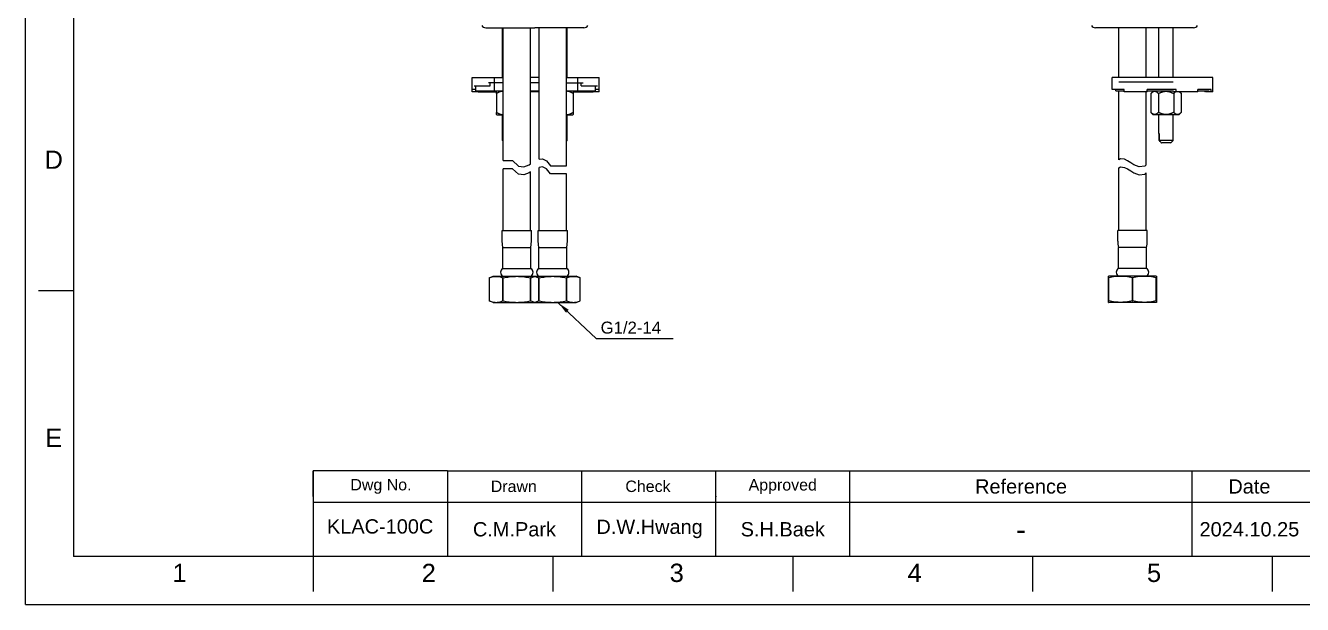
# Model space of a CAD drawing. Header units: millimetres. Extents: x 2004 to 2845, y 1448 to 2043.
# Drawn here: x 2004 to 2537, y 1448 to 1689 of the extents above; entities that cross this region are included whole.
import ezdxf

# ---------------------------------------------------------------- set-up
doc = ezdxf.new("R2010")
doc.units = ezdxf.units.MM
for name, color, linetype in [('02___PRT_ALL_AXES', 7, 'Continuous'), ('7_ALL_FEATURES', 7, 'Continuous'), ('FORM', 7, 'Continuous'), ('TEXT', 2, 'Continuous')]:
    doc.layers.add(name, color=color, linetype=linetype)
doc.layers.add('DIM_', color=3, linetype='Continuous', lineweight=9)
doc.styles.add('Arial Unicode MS', font='ARIALUNI.ttf')
doc.styles.get("Standard").update_dxf_attribs({"font": 'arial.ttf'})
doc.dimstyles.new('사본 STANDARD', dxfattribs={"dimscale": 0, "dimtxt": 5, "dimasz": 5, "dimexe": 1.25, "dimexo": 0.625, "dimtad": 3, "dimtoh": 1, "dimdsep": 46, "dimtxsty": 'Standard', "dimcen": 2.5, "dimclrd": 3, "dimclre": 3, "dimclrt": 4, "dimadec": 0, "dimazin": 0, "dimtfac": 1, "dimtmove": 0, "dimatfit": 3, "dimfxl": 1, "dimtolj": 1, "dimtzin": 0, "dimarcsym": 0})

msp = doc.modelspace()

# ---------------------------------------------------------------- linework, layer by layer
at = {"linetype": 'Continuous', "extrusion": (-1, -2.22045e-16, -6.12323e-17)}
for p in [(2196.3, 1688.6), (2237.3, 1688.6)]:
    msp.add_line(p, (2216.8, 1688.6), dxfattribs=at)
at = {"color": 7, "linetype": 'Continuous'}
for p, q in [((2203.3, 1667.8), (2203.3, 1688.6)), ((2230.3, 1667.8), (2230.3, 1688.6)), ((2477.41, 1667.8), (2477.41, 1688.6)), ((2483.41, 1667.8), (2483.41, 1688.6)), ((2190.68, 1667.8), (2203.55, 1667.8)), ((2190.68, 1661.8), (2190.68, 1667.8)), ((2191.43, 1664.4), (2198.18, 1664.4)), ((2192.18, 1662.2), (2192.18, 1664.4)), ((2203.55, 1665.6), (2197.43, 1665.6)), ((2198.18, 1664.4), (2198.18, 1665.6)), ((2199.78, 1667.8), (2199.78, 1662.2)), ((2218.55, 1667.8), (2215.05, 1667.8)), ((2218.55, 1665.6), (2215.05, 1665.6)), ((2230.05, 1667.8), (2243.68, 1667.8)), ((2230.05, 1665.6), (2236.93, 1665.6)), ((2234.58, 1667.8), (2234.58, 1662.2)), ((2236.18, 1664.4), (2236.18, 1665.6)), ((2236.18, 1664.4), (2242.93, 1664.4)), ((2242.18, 1662.2), (2242.18, 1664.4)), ((2243.68, 1661.8), (2243.68, 1667.8)), ((2499.89, 1667.8), (2457.96, 1667.8)), ((2457.96, 1662.8), (2457.96, 1667.8)), ((2499.89, 1661.8), (2499.89, 1667.8)), ((2192.18, 1662.8), (2190.68, 1662.8)), ((2193.08, 1661.8), (2190.68, 1661.8)), ((2192.18, 1662.2), (2203.55, 1662.2)), ((2193.08, 1661.8), (2193.4, 1662.2)), ((2193.16, 1661.8), (2193.16, 1661.9)), ((2193.16, 1661.8), (2200.8, 1661.8)), ((2195.34, 1661.8), (2195.63, 1662.2)), ((2200.92, 1662.2), (2200.8, 1662.07)), ((2200.8, 1661.12), (2200.8, 1662.07)), ((2200.8, 1661.12), (2200.8, 1653.27)), ((2215.05, 1662.2), (2218.55, 1662.2)), ((2218.55, 1661.8), (2215.05, 1661.8)), ((2230.05, 1662.2), (2242.18, 1662.2)), ((2232.69, 1662.19), (2232.8, 1662.07)), ((2232.81, 1662), (2232.81, 1661.97)), ((2232.81, 1661.97), (2232.81, 1661.92)), ((2232.81, 1661.92), (2232.81, 1661.84)), ((2232.81, 1661.84), (2232.81, 1661.66)), ((2232.81, 1661.8), (2241.2, 1661.8)), ((2232.81, 1661.66), (2232.82, 1661.37)), ((2232.82, 1661.37), (2232.82, 1661.12)), ((2232.82, 1661.12), (2232.82, 1653.27)), ((2239.02, 1661.8), (2238.73, 1662.2)), ((2241.28, 1661.8), (2240.96, 1662.2)), ((2241.2, 1661.8), (2241.2, 1661.9)), ((2243.68, 1661.8), (2241.28, 1661.8)), ((2243.68, 1662.8), (2242.18, 1662.8)), ((2462.96, 1662.8), (2457.96, 1662.8)), ((2459.46, 1662.2), (2459.46, 1662.8)), ((2459.46, 1662.2), (2462.96, 1662.2)), ((2462.96, 1661.8), (2462.96, 1662.8)), ((2472.46, 1661.8), (2462.96, 1661.8)), ((2484.59, 1662.8), (2472.46, 1662.8)), ((2472.46, 1661.8), (2472.46, 1662.8)), ((2472.46, 1662.2), (2483.44, 1662.2)), ((2475.03, 1662.2), (2474.06, 1661.13)), ((2474.06, 1661.12), (2474.06, 1653.27)), ((2477.24, 1661.12), (2477.24, 1653.27)), ((2483.58, 1661.8), (2483.44, 1662.2)), ((2493.69, 1661.8), (2483.58, 1661.8)), ((2483.59, 1661.12), (2483.59, 1653.27)), ((2484.59, 1661.8), (2484.59, 1662.8)), ((2486.15, 1661.8), (2486.76, 1661.12)), ((2486.76, 1661.12), (2486.76, 1653.27)), ((2493.69, 1661.8), (2493.69, 1662.8)), ((2499.21, 1662.8), (2493.69, 1662.8)), ((2493.69, 1662.2), (2498.39, 1662.2)), ((2496.88, 1661.8), (2496.56, 1662.2)), ((2499.89, 1661.8), (2496.88, 1661.8)), ((2499.21, 1661.8), (2499.21, 1662.8)), ((2200.8, 1652.33), (2200.8, 1653.27)), ((2232.82, 1653.27), (2232.82, 1652.87)), ((2475.03, 1652.2), (2474.06, 1653.27)), ((2474.12, 1653.21), (2474.06, 1653.27)), ((2485.79, 1652.2), (2486.76, 1653.27)), ((2200.92, 1652.2), (2200.8, 1652.33)), ((2200.92, 1652.2), (2203.55, 1652.2)), ((2203.3, 1641.5), (2203.3, 1652.2)), ((2230.05, 1652.2), (2232.68, 1652.2)), ((2230.3, 1641.5), (2230.3, 1652.2)), ((2232.68, 1652.2), (2232.8, 1652.33)), ((2232.82, 1652.87), (2232.81, 1652.62)), ((2232.81, 1652.62), (2232.81, 1652.5)), ((2232.81, 1652.5), (2232.81, 1652.45)), ((2485.79, 1652.2), (2475.03, 1652.2)), ((2477.41, 1644.5), (2477.41, 1652.2)), ((2483.41, 1644.5), (2483.41, 1652.2)), ((2477.47, 1644.5), (2477.41, 1644.5)), ((2477.47, 1644.5), (2477.47, 1641.5)), ((2477.47, 1641.5), (2477.47, 1644.5)), ((2483.41, 1644.5), (2483.35, 1644.5)), ((2483.35, 1641.5), (2483.35, 1644.5)), ((2203.3, 1641.5), (2203.55, 1641.5)), ((2203.55, 1641.25), (2203.3, 1641.5)), ((2230.05, 1641.5), (2230.3, 1641.5)), ((2230.05, 1641.25), (2230.3, 1641.5)), ((2483.35, 1641.5), (2477.47, 1641.5)), ((2477.47, 1641.5), (2477.71, 1641.26)), ((2477.71, 1641.26), (2477.95, 1641.03)), ((2477.95, 1641.03), (2478.18, 1640.81)), ((2482.32, 1640.5), (2478.5, 1640.5)), ((2482.32, 1640.5), (2482.53, 1640.7)), ((2482.53, 1640.7), (2482.76, 1640.92)), ((2482.76, 1640.92), (2482.99, 1641.14)), ((2203.55, 1633.1), (2207.42, 1633.1)), ((2207.42, 1633.1), (2209.93, 1630.82)), ((2214.45, 1631.39), (2215.05, 1631.76)), ((2218.55, 1633.68), (2220.06, 1633.85)), ((2220.06, 1633.85), (2221.7, 1633.08)), ((2221.7, 1633.08), (2223.38, 1631.01)), ((2461.41, 1633.85), (2460.66, 1633.5)), ((2463.02, 1633.67), (2461.41, 1633.85)), ((2464.34, 1633.05), (2463.02, 1633.67)), ((2465.66, 1632.23), (2464.34, 1633.05)), ((2467.01, 1631.39), (2465.66, 1632.23)), ((2207.42, 1629.72), (2203.55, 1629.72)), ((2209.93, 1627.45), (2207.42, 1629.72)), ((2209.93, 1630.82), (2212.25, 1630.5)), ((2212.25, 1627.13), (2209.93, 1627.45)), ((2212.25, 1630.5), (2214.45, 1631.39)), ((2214.45, 1628.01), (2212.25, 1627.13)), ((2215.05, 1628.39), (2214.45, 1628.01)), ((2220.06, 1630.48), (2218.55, 1630.31)), ((2221.7, 1629.71), (2220.06, 1630.48)), ((2223.38, 1627.63), (2221.7, 1629.71)), ((2223.38, 1631.01), (2230.05, 1631.01)), ((2230.05, 1627.63), (2223.38, 1627.63)), ((2460.66, 1630.13), (2461.41, 1630.48)), ((2461.41, 1630.48), (2463.02, 1630.29)), ((2463.02, 1630.29), (2464.34, 1629.68)), ((2464.34, 1629.68), (2465.66, 1628.85)), ((2465.66, 1628.85), (2467.01, 1628.01)), ((2469.21, 1630.5), (2467.01, 1631.39)), ((2467.01, 1628.01), (2469.21, 1627.13)), ((2471.53, 1630.82), (2469.21, 1630.5)), ((2469.21, 1627.13), (2471.53, 1627.45)), ((2472.16, 1631.39), (2471.53, 1630.82)), ((2471.53, 1627.45), (2472.16, 1628.01))]:
    msp.add_line(p, q, dxfattribs=at)
at = {"linetype": 'Continuous'}
msp.add_line((2491.9, 1688.6), (2450.9, 1688.6), dxfattribs=at)
msp.add_line((2460.66, 1666.04), (2483.41, 1666.04))
at = {"color": 7, "linetype": 'Continuous'}
for points in [[(2203.55, 1662.07), (2203.55, 1662.07), (2203.46, 1662.06), (2203.37, 1662.06), (2203.29, 1662.06), (2203.2, 1662.05), (2203.12, 1662.04), (2203.03, 1662.03), (2202.95, 1662.02), (2202.86, 1662), (2202.77, 1661.99), (2202.68, 1661.97), (2202.6, 1661.95), (2202.51, 1661.92), (2202.42, 1661.9), (2202.33, 1661.87), (2202.24, 1661.84), (2202.15, 1661.81), (2202.06, 1661.78), (2201.97, 1661.74), (2201.88, 1661.7), (2201.79, 1661.66), (2201.7, 1661.62), (2201.6, 1661.58), (2201.51, 1661.53), (2201.41, 1661.48), (2201.31, 1661.43), (2201.21, 1661.37), (2201.11, 1661.31), (2201.01, 1661.25), (2200.9, 1661.19), (2200.8, 1661.12)], [(2232.82, 1661.12), (2232.72, 1661.19), (2232.61, 1661.25), (2232.51, 1661.31), (2232.41, 1661.37), (2232.31, 1661.43), (2232.21, 1661.48), (2232.12, 1661.53), (2232.02, 1661.58), (2231.93, 1661.62), (2231.83, 1661.66), (2231.74, 1661.7), (2231.65, 1661.74), (2231.56, 1661.78), (2231.47, 1661.81), (2231.38, 1661.84), (2231.29, 1661.87), (2231.2, 1661.9), (2231.11, 1661.92), (2231.03, 1661.95), (2230.94, 1661.97), (2230.85, 1661.99), (2230.77, 1662), (2230.68, 1662.02), (2230.59, 1662.03), (2230.51, 1662.04), (2230.42, 1662.05), (2230.34, 1662.06), (2230.25, 1662.06), (2230.17, 1662.06), (2230.08, 1662.07), (2230.05, 1662.06)], [(2232.8, 1662.07), (2232.8, 1662.06), (2232.8, 1662.06), (2232.8, 1662.06), (2232.8, 1662.05), (2232.8, 1662.04), (2232.81, 1662.03), (2232.81, 1662.02), (2232.81, 1662)], [(2474.06, 1661.12), (2474.12, 1661.19), (2474.18, 1661.25), (2474.24, 1661.31), (2474.3, 1661.37), (2474.36, 1661.43), (2474.41, 1661.48), (2474.47, 1661.53), (2474.52, 1661.58), (2474.58, 1661.62), (2474.63, 1661.66), (2474.69, 1661.7), (2474.74, 1661.74), (2474.79, 1661.78), (2474.84, 1661.81), (2474.9, 1661.84), (2474.95, 1661.87), (2475, 1661.9), (2475.05, 1661.92), (2475.1, 1661.95), (2475.15, 1661.97), (2475.2, 1661.99), (2475.25, 1662), (2475.3, 1662.02), (2475.35, 1662.03), (2475.4, 1662.04), (2475.45, 1662.05), (2475.5, 1662.06), (2475.55, 1662.06), (2475.6, 1662.06), (2475.65, 1662.07), (2475.7, 1662.06), (2475.75, 1662.06), (2475.8, 1662.06), (2475.85, 1662.05), (2475.9, 1662.04), (2475.95, 1662.03), (2476, 1662.02), (2476.05, 1662), (2476.1, 1661.99), (2476.15, 1661.97), (2476.2, 1661.95), (2476.25, 1661.92), (2476.3, 1661.9), (2476.35, 1661.87), (2476.4, 1661.84), (2476.45, 1661.81), (2476.51, 1661.78), (2476.56, 1661.74), (2476.61, 1661.7), (2476.67, 1661.66), (2476.72, 1661.62), (2476.78, 1661.58), (2476.83, 1661.53), (2476.89, 1661.48), (2476.94, 1661.43), (2477, 1661.37), (2477.06, 1661.31), (2477.12, 1661.25), (2477.18, 1661.19), (2477.24, 1661.12)], [(2477.24, 1661.12), (2477.36, 1661.19), (2477.48, 1661.25), (2477.6, 1661.31), (2477.72, 1661.37), (2477.83, 1661.43), (2477.95, 1661.48), (2478.06, 1661.53), (2478.17, 1661.58), (2478.28, 1661.62), (2478.39, 1661.66), (2478.49, 1661.7), (2478.6, 1661.74), (2478.7, 1661.78), (2478.81, 1661.81), (2478.91, 1661.84), (2479.01, 1661.87), (2479.12, 1661.9), (2479.22, 1661.92), (2479.32, 1661.95), (2479.42, 1661.97), (2479.52, 1661.99), (2479.62, 1662), (2479.72, 1662.02), (2479.82, 1662.03), (2479.92, 1662.04), (2480.02, 1662.05), (2480.12, 1662.06), (2480.22, 1662.06), (2480.32, 1662.06), (2480.42, 1662.07), (2480.51, 1662.06), (2480.61, 1662.06), (2480.71, 1662.06), (2480.81, 1662.05), (2480.91, 1662.04), (2481.01, 1662.03), (2481.11, 1662.02), (2481.21, 1662), (2481.31, 1661.99), (2481.41, 1661.97), (2481.51, 1661.95), (2481.61, 1661.92), (2481.71, 1661.9), (2481.82, 1661.87), (2481.92, 1661.84), (2482.02, 1661.81), (2482.13, 1661.78), (2482.23, 1661.74), (2482.34, 1661.7), (2482.45, 1661.66), (2482.55, 1661.62), (2482.66, 1661.58), (2482.77, 1661.53), (2482.89, 1661.48), (2483, 1661.43), (2483.11, 1661.37), (2483.23, 1661.31), (2483.35, 1661.25), (2483.47, 1661.19), (2483.59, 1661.12)], [(2483.59, 1661.12), (2483.65, 1661.19), (2483.71, 1661.25), (2483.77, 1661.31), (2483.83, 1661.37), (2483.89, 1661.43), (2483.94, 1661.48), (2484, 1661.53), (2484.05, 1661.58), (2484.11, 1661.62), (2484.16, 1661.66), (2484.22, 1661.7), (2484.27, 1661.74), (2484.32, 1661.78), (2484.35, 1661.8)], [(2486, 1661.8), (2486.03, 1661.78), (2486.08, 1661.74), (2486.14, 1661.7), (2486.19, 1661.66), (2486.24, 1661.62), (2486.3, 1661.58), (2486.35, 1661.53), (2486.41, 1661.48), (2486.46, 1661.43), (2486.52, 1661.37), (2486.58, 1661.31), (2486.64, 1661.25), (2486.7, 1661.19), (2486.76, 1661.13)], [(2200.8, 1653.27), (2200.9, 1653.21), (2201.01, 1653.14), (2201.11, 1653.08), (2201.21, 1653.02), (2201.31, 1652.97), (2201.41, 1652.92), (2201.51, 1652.87), (2201.6, 1652.82), (2201.7, 1652.78), (2201.79, 1652.73), (2201.88, 1652.69), (2201.97, 1652.65), (2202.06, 1652.62), (2202.15, 1652.59), (2202.24, 1652.55), (2202.33, 1652.53), (2202.42, 1652.5), (2202.51, 1652.47), (2202.6, 1652.45), (2202.69, 1652.43), (2202.77, 1652.41), (2202.86, 1652.39), (2202.95, 1652.38), (2203.03, 1652.37), (2203.12, 1652.36), (2203.2, 1652.35), (2203.29, 1652.34), (2203.38, 1652.34), (2203.46, 1652.33), (2203.55, 1652.33), (2203.55, 1652.33)], [(2230.05, 1652.33), (2230.08, 1652.33), (2230.17, 1652.33), (2230.25, 1652.34), (2230.34, 1652.34), (2230.42, 1652.35), (2230.51, 1652.36), (2230.6, 1652.37), (2230.68, 1652.38), (2230.77, 1652.39), (2230.85, 1652.41), (2230.94, 1652.43), (2231.03, 1652.45), (2231.12, 1652.47), (2231.2, 1652.5), (2231.29, 1652.53), (2231.38, 1652.55), (2231.47, 1652.59), (2231.56, 1652.62), (2231.65, 1652.65), (2231.74, 1652.69), (2231.83, 1652.73), (2231.93, 1652.78), (2232.02, 1652.82), (2232.12, 1652.87), (2232.21, 1652.92), (2232.31, 1652.97), (2232.41, 1653.02), (2232.51, 1653.08), (2232.61, 1653.14), (2232.72, 1653.21), (2232.82, 1653.27)], [(2477.24, 1653.27), (2477.18, 1653.21), (2477.12, 1653.14), (2477.06, 1653.08), (2477, 1653.02), (2476.94, 1652.97), (2476.89, 1652.92), (2476.83, 1652.87), (2476.78, 1652.82), (2476.72, 1652.78), (2476.67, 1652.73), (2476.61, 1652.69), (2476.56, 1652.65), (2476.51, 1652.62), (2476.45, 1652.59), (2476.4, 1652.55), (2476.35, 1652.53), (2476.3, 1652.5), (2476.25, 1652.47), (2476.2, 1652.45), (2476.15, 1652.43), (2476.1, 1652.41), (2476.05, 1652.39), (2476, 1652.38), (2475.95, 1652.37), (2475.9, 1652.36), (2475.85, 1652.35), (2475.8, 1652.34), (2475.75, 1652.34), (2475.7, 1652.33), (2475.65, 1652.33), (2475.6, 1652.33), (2475.55, 1652.34), (2475.5, 1652.34), (2475.45, 1652.35), (2475.4, 1652.36), (2475.35, 1652.37), (2475.3, 1652.38), (2475.25, 1652.39), (2475.2, 1652.41), (2475.15, 1652.43), (2475.1, 1652.45), (2475.05, 1652.47), (2475, 1652.5), (2474.95, 1652.53), (2474.9, 1652.55), (2474.84, 1652.59), (2474.79, 1652.62), (2474.74, 1652.65), (2474.69, 1652.69), (2474.63, 1652.73), (2474.58, 1652.78), (2474.52, 1652.82), (2474.47, 1652.87), (2474.41, 1652.92), (2474.36, 1652.97), (2474.3, 1653.02), (2474.24, 1653.08), (2474.18, 1653.14), (2474.12, 1653.21)], [(2483.59, 1653.27), (2483.47, 1653.21), (2483.35, 1653.14), (2483.23, 1653.08), (2483.11, 1653.02), (2483, 1652.97), (2482.89, 1652.92), (2482.77, 1652.87), (2482.66, 1652.82), (2482.55, 1652.78), (2482.45, 1652.73), (2482.34, 1652.69), (2482.23, 1652.65), (2482.13, 1652.62), (2482.02, 1652.59), (2481.92, 1652.55), (2481.82, 1652.53), (2481.71, 1652.5), (2481.61, 1652.47), (2481.51, 1652.45), (2481.41, 1652.43), (2481.31, 1652.41), (2481.21, 1652.39), (2481.11, 1652.38), (2481.01, 1652.37), (2480.91, 1652.36), (2480.81, 1652.35), (2480.71, 1652.34), (2480.61, 1652.34), (2480.51, 1652.33), (2480.42, 1652.33), (2480.32, 1652.33), (2480.22, 1652.34), (2480.12, 1652.34), (2480.02, 1652.35), (2479.92, 1652.36), (2479.82, 1652.37), (2479.72, 1652.38), (2479.62, 1652.39), (2479.52, 1652.41), (2479.42, 1652.43), (2479.32, 1652.45), (2479.22, 1652.47), (2479.12, 1652.5), (2479.01, 1652.53), (2478.91, 1652.55), (2478.81, 1652.59), (2478.7, 1652.62), (2478.6, 1652.65), (2478.49, 1652.69), (2478.39, 1652.73), (2478.28, 1652.78), (2478.17, 1652.82), (2478.06, 1652.87), (2477.95, 1652.92), (2477.83, 1652.97), (2477.72, 1653.02), (2477.6, 1653.08), (2477.48, 1653.14), (2477.36, 1653.21), (2477.24, 1653.27)], [(2486.76, 1653.27), (2486.7, 1653.21), (2486.64, 1653.14), (2486.58, 1653.08), (2486.52, 1653.02), (2486.46, 1652.97), (2486.41, 1652.92), (2486.35, 1652.87), (2486.3, 1652.82), (2486.24, 1652.78), (2486.19, 1652.73), (2486.14, 1652.69), (2486.08, 1652.65), (2486.03, 1652.62), (2485.98, 1652.59), (2485.93, 1652.55), (2485.87, 1652.53), (2485.82, 1652.5), (2485.77, 1652.47), (2485.72, 1652.45), (2485.67, 1652.43), (2485.62, 1652.41), (2485.57, 1652.39), (2485.52, 1652.38), (2485.47, 1652.37), (2485.42, 1652.36), (2485.37, 1652.35), (2485.32, 1652.34), (2485.27, 1652.34), (2485.22, 1652.33), (2485.18, 1652.33), (2485.13, 1652.33), (2485.08, 1652.34), (2485.03, 1652.34), (2484.98, 1652.35), (2484.93, 1652.36), (2484.88, 1652.37), (2484.83, 1652.38), (2484.78, 1652.39), (2484.73, 1652.41), (2484.68, 1652.43), (2484.63, 1652.45), (2484.58, 1652.47), (2484.53, 1652.5), (2484.48, 1652.53), (2484.42, 1652.55), (2484.37, 1652.59), (2484.32, 1652.62), (2484.27, 1652.65), (2484.22, 1652.69), (2484.16, 1652.73), (2484.11, 1652.78), (2484.05, 1652.82), (2484, 1652.87), (2483.94, 1652.92), (2483.89, 1652.97), (2483.83, 1653.02), (2483.77, 1653.08), (2483.71, 1653.14), (2483.65, 1653.21), (2483.59, 1653.27)], [(2232.81, 1652.45), (2232.81, 1652.41), (2232.81, 1652.39), (2232.81, 1652.38), (2232.81, 1652.37), (2232.8, 1652.36), (2232.8, 1652.35), (2232.8, 1652.34), (2232.8, 1652.34), (2232.8, 1652.33), (2232.8, 1652.33)], [(2478.18, 1640.81), (2478.4, 1640.6), (2478.5, 1640.5)], [(2482.99, 1641.14), (2483.23, 1641.38), (2483.35, 1641.5)]]:
    msp.add_lwpolyline(points, dxfattribs=at)
at = {"linetype": 'Continuous'}
for centre, start, end in [((2196.3, 1690.6), 213.3675, 270), ((2237.3, 1690.6), 270, 326.6325), ((2450.9, 1690.6), 213.3675, 270), ((2491.9, 1690.6), 270, 326.6325)]:
    msp.add_arc(centre, 2, start, end, dxfattribs=at)
at = {"layer": '02___PRT_ALL_AXES', "color": 7, "linetype": 'Continuous'}
for p, q in [((2203.55, 1633.1), (2203.55, 1688.6)), ((2215.05, 1631.76), (2215.05, 1688.6)), ((2218.55, 1633.68), (2218.55, 1688.6)), ((2230.05, 1631.01), (2230.05, 1688.6)), ((2203.55, 1603.89), (2203.55, 1629.72)), ((2215.05, 1603.89), (2215.05, 1628.39)), ((2218.55, 1603.89), (2218.55, 1630.31)), ((2230.05, 1603.89), (2230.05, 1627.63))]:
    msp.add_line(p, q, dxfattribs=at)
at = {"layer": '7_ALL_FEATURES', "color": 7, "linetype": 'Continuous'}
for p, q in [((2460.66, 1667.8), (2460.66, 1688.6)), ((2472.16, 1667.8), (2472.16, 1688.6)), ((2460.66, 1633.5), (2460.66, 1662.2)), ((2472.16, 1631.39), (2472.16, 1661.8)), ((2460.66, 1603.89), (2460.66, 1630.13)), ((2472.16, 1603.89), (2472.16, 1628.01)), ((2203.15, 1599.53), (2203.15, 1603.89)), ((2203.15, 1603.89), (2215.45, 1603.89)), ((2215.45, 1599.53), (2215.45, 1603.89)), ((2218.15, 1599.53), (2218.15, 1603.89)), ((2218.15, 1603.89), (2230.45, 1603.89)), ((2230.45, 1599.53), (2230.45, 1603.89)), ((2460.26, 1599.53), (2460.26, 1603.89)), ((2472.56, 1603.89), (2460.26, 1603.89)), ((2472.56, 1599.53), (2472.56, 1603.89)), ((2203.43, 1596.89), (2203.15, 1599.53)), ((2203.43, 1588.11), (2203.43, 1596.89)), ((2203.43, 1596.89), (2215.17, 1596.89)), ((2215.17, 1596.89), (2215.45, 1599.53)), ((2215.17, 1588.11), (2215.17, 1596.89)), ((2218.43, 1596.89), (2218.15, 1599.53)), ((2218.43, 1596.89), (2230.17, 1596.89)), ((2218.43, 1588.11), (2218.43, 1596.89)), ((2230.17, 1596.89), (2230.45, 1599.53)), ((2230.17, 1588.11), (2230.17, 1596.89)), ((2460.54, 1588.11), (2460.54, 1596.89)), ((2472.28, 1596.89), (2460.54, 1596.89)), ((2472.28, 1588.11), (2472.28, 1596.89)), ((2197.8, 1584.2), (2199.47, 1584.89)), ((2197.8, 1584.2), (2197.8, 1574.57)), ((2197.8, 1584.2), (2197.8, 1584.2)), ((2199.47, 1584.89), (2234.13, 1584.89)), ((2203.43, 1588.11), (2215.17, 1588.11)), ((2203.62, 1584.2), (2203.48, 1584.2)), ((2203.48, 1574.57), (2203.48, 1584.2)), ((2203.62, 1574.57), (2203.62, 1584.2)), ((2208.67, 1584.81), (2209.3, 1584.82)), ((2209.3, 1584.82), (2209.93, 1584.81)), ((2215.12, 1584.2), (2214.98, 1584.2)), ((2214.98, 1574.57), (2214.98, 1584.2)), ((2215.12, 1574.57), (2215.12, 1584.2)), ((2218.43, 1588.11), (2230.17, 1588.11)), ((2218.62, 1584.2), (2218.48, 1584.2)), ((2218.48, 1574.57), (2218.48, 1584.2)), ((2218.62, 1574.57), (2218.62, 1584.2)), ((2223.67, 1584.81), (2224.3, 1584.82)), ((2224.3, 1584.82), (2224.93, 1584.81)), ((2230.12, 1584.2), (2229.98, 1584.2)), ((2229.98, 1574.57), (2229.98, 1584.2)), ((2230.12, 1574.57), (2230.12, 1584.2)), ((2235.8, 1584.2), (2234.13, 1584.89)), ((2235.8, 1584.2), (2235.8, 1584.2)), ((2235.8, 1574.57), (2235.8, 1584.2)), ((2456.58, 1584.89), (2456.41, 1584.82)), ((2456.41, 1573.96), (2456.41, 1584.82)), ((2456.41, 1584.2), (2456.49, 1584.2)), ((2457.16, 1584.35), (2456.49, 1584.2)), ((2456.49, 1574.57), (2456.49, 1584.2)), ((2476.24, 1584.89), (2456.58, 1584.89)), ((2472.28, 1588.11), (2460.54, 1588.11)), ((2466.33, 1574.57), (2466.33, 1584.2)), ((2466.33, 1584.2), (2466.49, 1584.2)), ((2466.49, 1574.57), (2466.49, 1584.2)), ((2476.33, 1584.2), (2475.65, 1584.35)), ((2476.24, 1584.89), (2476.41, 1584.82)), ((2476.33, 1574.57), (2476.33, 1584.2)), ((2476.33, 1584.2), (2476.41, 1584.2)), ((2476.41, 1584.82), (2476.41, 1573.96)), ((2199.47, 1573.89), (2197.8, 1574.57)), ((2197.8, 1574.57), (2197.8, 1574.57)), ((2199.47, 1573.89), (2234.13, 1573.89)), ((2203.62, 1574.57), (2203.48, 1574.57)), ((2208.67, 1573.97), (2209.3, 1573.96)), ((2209.3, 1573.96), (2209.93, 1573.97)), ((2215.12, 1574.57), (2214.98, 1574.57)), ((2216.66, 1574.09), (2217.03, 1574.03)), ((2218.62, 1574.57), (2218.48, 1574.57)), ((2223.67, 1573.97), (2224.3, 1573.96)), ((2224.3, 1573.96), (2224.93, 1573.97)), ((2230.12, 1574.57), (2229.98, 1574.57)), ((2234.13, 1573.89), (2235.8, 1574.57)), ((2235.8, 1574.57), (2235.8, 1574.57)), ((2456.41, 1574.57), (2456.49, 1574.57)), ((2456.41, 1573.96), (2456.58, 1573.89)), ((2457.16, 1574.42), (2456.49, 1574.57)), ((2476.24, 1573.89), (2456.58, 1573.89)), ((2466.33, 1574.57), (2466.49, 1574.57)), ((2476.33, 1574.57), (2475.65, 1574.42)), ((2476.41, 1573.96), (2476.24, 1573.89)), ((2476.33, 1574.57), (2476.41, 1574.57))]:
    msp.add_line(p, q, dxfattribs=at)
for points in [[(2197.8, 1584.2), (2198.19, 1584.35), (2198.58, 1584.48)], [(2198.58, 1584.48), (2198.96, 1584.59), (2199.34, 1584.68), (2199.71, 1584.75), (2200.08, 1584.79), (2200.46, 1584.81)], [(2200.46, 1584.81), (2200.83, 1584.81), (2201.21, 1584.79), (2201.58, 1584.75), (2201.95, 1584.68), (2202.33, 1584.59), (2202.71, 1584.48)], [(2202.71, 1584.48), (2203.09, 1584.35), (2203.48, 1584.2)], [(2203.62, 1584.2), (2204.26, 1584.33), (2204.9, 1584.44), (2205.54, 1584.53), (2206.16, 1584.62), (2206.79, 1584.69), (2207.41, 1584.74), (2208.04, 1584.78), (2208.67, 1584.81)], [(2209.93, 1584.81), (2210.56, 1584.78), (2211.19, 1584.74), (2211.82, 1584.69), (2212.44, 1584.62), (2213.07, 1584.53), (2213.7, 1584.44), (2214.34, 1584.33), (2214.98, 1584.2)], [(2215.12, 1584.2), (2215.51, 1584.35), (2215.9, 1584.48)], [(2215.9, 1584.48), (2216.28, 1584.59), (2216.66, 1584.68), (2217.03, 1584.75), (2217.4, 1584.79)], [(2216.21, 1584.79), (2216.58, 1584.75), (2216.95, 1584.68), (2217.33, 1584.59), (2217.71, 1584.48)], [(2217.71, 1584.48), (2218.09, 1584.35), (2218.48, 1584.2)], [(2218.62, 1584.2), (2219.26, 1584.33), (2219.9, 1584.44), (2220.54, 1584.53), (2221.16, 1584.62), (2221.79, 1584.69), (2222.41, 1584.74), (2223.04, 1584.78), (2223.67, 1584.81)], [(2224.93, 1584.81), (2225.56, 1584.78), (2226.19, 1584.74), (2226.82, 1584.69), (2227.44, 1584.62), (2228.07, 1584.53), (2228.7, 1584.44), (2229.34, 1584.33), (2229.98, 1584.2)], [(2230.12, 1584.2), (2230.51, 1584.35), (2230.9, 1584.48)], [(2230.9, 1584.48), (2231.28, 1584.59), (2231.66, 1584.68), (2232.03, 1584.75), (2232.4, 1584.79), (2232.78, 1584.81), (2233.15, 1584.81)], [(2233.15, 1584.81), (2233.53, 1584.79), (2233.9, 1584.75), (2234.27, 1584.68), (2234.65, 1584.59), (2235.03, 1584.48)], [(2235.03, 1584.48), (2235.41, 1584.35), (2235.8, 1584.2)], [(2466.33, 1584.2), (2465.65, 1584.35), (2464.99, 1584.48), (2464.32, 1584.59), (2463.67, 1584.68), (2463.03, 1584.75), (2462.38, 1584.79), (2461.73, 1584.81), (2461.08, 1584.81), (2460.43, 1584.79), (2459.79, 1584.75), (2459.14, 1584.68), (2458.49, 1584.59), (2457.83, 1584.48), (2457.16, 1584.35)], [(2475.65, 1584.35), (2474.99, 1584.48), (2474.32, 1584.59), (2473.67, 1584.68), (2473.03, 1584.75), (2472.38, 1584.79), (2471.73, 1584.81), (2471.08, 1584.81), (2470.43, 1584.79), (2469.79, 1584.75), (2469.14, 1584.68), (2468.49, 1584.59), (2467.83, 1584.48), (2467.16, 1584.35), (2466.49, 1584.2)], [(2197.8, 1574.57), (2198.19, 1574.42), (2198.58, 1574.29)], [(2198.58, 1574.29), (2198.96, 1574.18), (2199.34, 1574.09), (2199.71, 1574.03), (2200.08, 1573.98), (2200.46, 1573.96)], [(2200.46, 1573.96), (2200.83, 1573.96), (2201.21, 1573.98), (2201.58, 1574.03)], [(2201.58, 1574.03), (2201.95, 1574.1), (2202.33, 1574.18), (2202.71, 1574.29), (2203.09, 1574.42), (2203.48, 1574.57)], [(2203.62, 1574.57), (2204.26, 1574.45), (2204.9, 1574.34), (2205.54, 1574.24), (2206.16, 1574.15), (2206.79, 1574.08), (2207.41, 1574.03), (2208.04, 1573.99), (2208.67, 1573.97)], [(2209.93, 1573.97), (2210.56, 1573.99), (2211.19, 1574.03), (2211.82, 1574.08), (2212.44, 1574.15), (2213.07, 1574.24), (2213.7, 1574.34), (2214.34, 1574.45), (2214.98, 1574.57)], [(2215.12, 1574.57), (2215.51, 1574.42), (2215.9, 1574.29), (2216.28, 1574.18), (2216.66, 1574.09)], [(2216.95, 1574.1), (2217.33, 1574.18), (2217.71, 1574.29), (2218.09, 1574.42), (2218.48, 1574.57)], [(2218.62, 1574.57), (2219.26, 1574.45), (2219.9, 1574.34), (2220.54, 1574.24), (2221.16, 1574.15), (2221.79, 1574.08), (2222.41, 1574.03), (2223.04, 1573.99), (2223.67, 1573.97)], [(2224.93, 1573.97), (2225.56, 1573.99), (2226.19, 1574.03), (2226.82, 1574.08), (2227.44, 1574.15), (2228.07, 1574.24), (2228.7, 1574.34), (2229.34, 1574.45), (2229.98, 1574.57)], [(2230.12, 1574.57), (2230.51, 1574.42), (2230.9, 1574.29), (2231.28, 1574.18), (2231.66, 1574.09), (2232.03, 1574.03)], [(2232.03, 1574.03), (2232.4, 1573.98), (2232.78, 1573.96), (2233.15, 1573.96)], [(2233.15, 1573.96), (2233.53, 1573.98), (2233.9, 1574.03), (2234.27, 1574.1), (2234.65, 1574.18), (2235.03, 1574.29)], [(2235.03, 1574.29), (2235.41, 1574.42), (2235.8, 1574.57)], [(2466.33, 1574.57), (2465.65, 1574.42), (2464.99, 1574.29), (2464.32, 1574.18), (2463.67, 1574.09), (2463.03, 1574.03), (2462.38, 1573.98), (2461.73, 1573.96), (2461.08, 1573.96), (2460.43, 1573.98), (2459.79, 1574.03), (2459.14, 1574.1), (2458.49, 1574.18), (2457.83, 1574.29), (2457.16, 1574.42)], [(2475.65, 1574.42), (2474.99, 1574.29), (2474.32, 1574.18), (2473.67, 1574.09), (2473.03, 1574.03), (2472.38, 1573.98), (2471.73, 1573.96), (2471.08, 1573.96), (2470.43, 1573.98), (2469.79, 1574.03), (2469.14, 1574.1), (2468.49, 1574.18), (2467.83, 1574.29), (2467.16, 1574.42), (2466.49, 1574.57)]]:
    msp.add_lwpolyline(points, dxfattribs=at)
for centre, radius, start, end in [((2472.85, 1599.53), 12.59, 180, 192.1084), ((2459.97, 1599.53), 12.59, 347.8916, 360), ((2204.44, 1586.5), 1.9, 121.9344, 238.0656), ((2214.17, 1586.5), 1.9, 301.9344, 58.0656), ((2219.44, 1586.5), 1.9, 121.9344, 238.0656), ((2229.17, 1586.5), 1.9, 301.9344, 58.0656), ((2461.54, 1586.5), 1.9, 121.9344, 238.0656), ((2471.27, 1586.5), 1.9, 301.9344, 58.0656)]:
    msp.add_arc(centre, radius, start, end, dxfattribs=at)
at = {"layer": 'FORM', "color": 7, "linetype": 'Continuous'}
for p, q in [((2004.13, 1447.86), (2004.13, 2042.56)), ((2024.15, 2022.54), (2024.15, 1467.88)), ((2024.15, 1578.81), (2009.6, 1578.81)), ((2180.29, 1503.64), (2124.27, 1503.64)), ((2124.27, 1503.64), (2124.27, 1467.88)), ((2124.27, 1492.91), (2124.27, 1503.64)), ((2825.1, 1467.88), (2024.15, 1467.88)), ((2124.27, 1467.88), (2124.27, 1453.33)), ((2224.39, 1467.88), (2224.39, 1453.33)), ((2324.51, 1467.88), (2324.51, 1453.33)), ((2424.63, 1467.88), (2424.63, 1453.33)), ((2524.75, 1467.88), (2524.75, 1453.33)), ((2004.13, 1447.86), (2845.13, 1447.86))]:
    msp.add_line(p, q, dxfattribs=at)
at = {"layer": 'FORM'}
for p, q in [((2180.29, 1503.64), (2825.1, 1503.64)), ((2180.29, 1503.64), (2180.29, 1467.88)), ((2236.31, 1503.64), (2236.31, 1467.88)), ((2292.33, 1467.88), (2292.33, 1503.64)), ((2348.35, 1467.88), (2348.35, 1503.64)), ((2491.37, 1467.88), (2491.37, 1503.64)), ((2491.37, 1467.88), (2491.37, 1503.64)), ((2491.37, 1467.88), (2491.37, 1503.64)), ((2124.27, 1490.53), (2682.08, 1490.53))]:
    msp.add_line(p, q, dxfattribs=at)
at = {"layer": 'TEXT'}
msp.add_point((2292.33, 1492.91), dxfattribs=at)

# ---------------------------------------------------------------- texts
at = {"layer": 'DIM_', "color": 4, "insert": (2244.28, 1565.91), "char_height": 5, "attachment_point": 1}
msp.add_mtext_dynamic_manual_height_columns('G1/2-14', width=41.5111, gutter_width=12.5, heights=[0], dxfattribs=at)
at = {"layer": 'FORM', "char_height": 7.63, "attachment_point": 5}
for s, width, insert in [('D', 10.0119, (2015.89, 1633.51)), ('E', 10.0119, (2015.89, 1517.4)), ('1', 50.0595, (2068.43, 1461)), ('2', 50.0595, (2172.51, 1461)), ('3', 50.0595, (2276.07, 1461)), ('4', 50.0595, (2375.42, 1461)), ('5', 50.0595, (2475.39, 1461))]:
    msp.add_mtext_dynamic_manual_height_columns(s, width=width, gutter_width=12.51, heights=[0], dxfattribs=dict(at, insert=insert))
at = {"layer": 'TEXT', "attachment_point": 5}
for s, width, insert, char_height in [('Dwg No.', 56.019, (2152.54, 1497.14), 4.768), ('Drawn', 56.019, (2208.03, 1497.14), 4.768), ('Check', 56.019, (2264.05, 1497.14), 4.768), ('Approved', 56.019, (2320.34, 1497.08), 4.768), ('Reference', 143.0272, (2419.86, 1497.08), 5.959), ('Date', 47.6757, (2515.21, 1497.08), 5.959)]:
    msp.add_mtext_dynamic_manual_height_columns(s, width=width, gutter_width=29.8, heights=[0], dxfattribs=dict(at, insert=insert, char_height=char_height))
at = {"layer": 'TEXT', "attachment_point": 5, "style": 'Arial Unicode MS'}
for s, width, insert, char_height in [('KLAC-100C', 56.019, (2152.21, 1480.39), 5.959), ('C.M.Park', 56.019, (2208.3, 1479.2), 5.959), ('D.W.Hwang', 56.019, (2264.73, 1479.37), 5.959), ('S.H.Baek', 56.019, (2320.34, 1479.2), 5.959), ('-', 143.0272, (2419.86, 1479.2), 9), ('2024.10.25', 47.6757, (2515.21, 1479.2), 5.959)]:
    msp.add_mtext_dynamic_manual_height_columns(s, width=width, gutter_width=29.8, heights=[0], dxfattribs=dict(at, insert=insert, char_height=char_height))

# ---------------------------------------------------------------- leaders
at = {"layer": 'DIM_'}
msp.add_leader([(2226.76, 1573.67), (2242.44, 1558.82), (2274.6, 1558.82)], dimstyle='사본 STANDARD', override={"dimscale": 1, "dimtad": 0}, dxfattribs=at)

doc.saveas('drawing.dxf')
